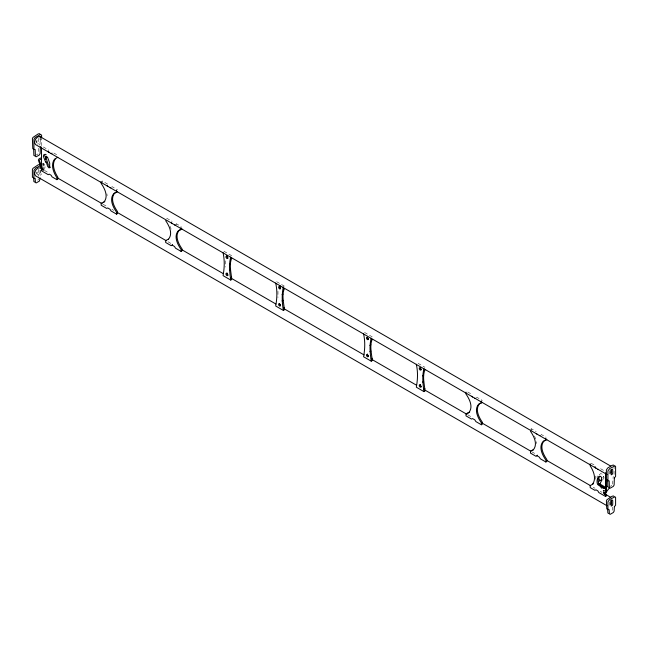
<?xml version="1.0" encoding="UTF-8"?>
<svg xmlns="http://www.w3.org/2000/svg" width="648" height="648" viewBox="0 0 648 648"><rect width="100%" height="100%" fill="white"/><g stroke="black" fill="none" stroke-linecap="round" stroke-linejoin="round"><path stroke-width="0.49" stroke-dasharray="3.24 2.43" d="M38.75 148.287L38.596 152.742L37.827 154.078L36.239 154.994M612.587 484.137L613.202 476.466M38.742 176.199L38.84 174.409L39.69 173.599M612.587 510.276L612.781 506.695M595.301 479.285L595.301 475.794M43.7 167.873L43.943 166.763M44.72 168.456L45.093 166.73M41.002 138.729L40.055 141.912L37.77 144.326M39.957 173.316L40.071 169.007M41.002 169.962L40.055 173.146L38.345 174.96M41.61 173.818L40.379 175.3M596.816 477.187L597.545 475.94M37.195 140.81L36.239 142.479M37.195 172.044L36.239 173.704M111.691 187.223L112.023 186.64L117.515 189.807M176.175 224.451L176.507 223.868L181.213 226.589M476.515 397.848L476.847 397.264L482.339 400.44M540.999 435.083L541.331 434.5L546.037 437.214M37.827 180.217L38.596 178.88M602.559 478.086L603.644 476.677L603.426 477.171L603.207 475.316L601.879 474.125M602.284 480.281L604.511 477.39M41.221 145.687L41.61 139.045M599.133 474.781L601.514 473.04M39.212 145.079L40.071 144.139L40.071 138.154M175.551 224.427L176.507 223.868M530.493 429.349L531.449 428.79L536.155 431.511M610.23 486.381L611.817 485.474M43.311 146.966L48.349 149.874M53.825 153.041L57.818 155.342M107.625 184.105L102.133 180.93L102.133 182.882M166.625 218.165L172.117 221.333M231.684 255.725L224.014 251.294L224.014 253.733M276.656 281.686L284.326 286.116M364.516 332.416L372.187 336.847M418.13 363.366L424.95 367.303M467.743 392.016L471.671 394.276M591.138 463.255L595.139 465.564M600.615 468.723L604.811 471.145M44.437 170.4L47.944 172.425M103.178 204.306L106.685 206.331M111.942 209.369L113.7 210.381M168.051 241.761L171.558 243.786M467.864 414.858L472.246 417.393M531.862 451.81L536.244 454.337M593.228 487.239L594.977 488.252M600.242 491.289L601.992 492.302M609.647 473.963L609.266 469.986M609.647 505.189L609.266 501.803M534.519 436.007L535.953 439.79M170.051 226.322L171.129 229.165M536.212 441.685L536.463 443.572M106.896 193.817L107.147 195.712M364.5 353.832L364.508 355.404M614.069 465.556L614.069 475.527M531.449 428.79L531.449 430.742M277.968 291.219L277.968 297.44M225.326 260.828L225.326 267.049M44.582 168.796L44.582 169.412M38.734 138.38L38.734 141.701L37.77 143.362L36.815 142.811L36.815 140.316M38.734 169.282L38.734 172.927L38.354 174.02L37.195 174.685L36.815 170.383"/><path stroke-width="0.97" d="M104.846 201.56L101.177 203.302L101.177 205.254L106.669 208.421L107.762 207.951L109.966 209.223L111.059 210.965L116.551 214.132L116.551 212.18C112.979 207.036 108.994 199.074 113.846 193.509L116.551 192.31L116.551 190.358M168.431 239.185L165.661 240.538L165.661 242.482L171.153 245.657L172.255 245.179L174.45 246.451L175.551 248.192L181.043 251.359L181.043 249.415C177.471 244.272 173.486 236.301 178.33 230.737L181.043 229.546L181.043 227.594M466.001 392.113L466.001 394.065C469.573 399.209 473.558 407.171 468.715 412.744L466.001 413.934L466.001 415.886L471.493 419.054L472.595 418.584L474.79 419.847L475.883 421.589L481.375 424.764L481.375 422.812C477.811 417.668 473.826 409.706 478.67 404.133L481.375 402.943L481.375 400.991M530.493 431.293C534.057 436.436 538.043 444.406 533.199 449.971L530.493 451.17L530.493 453.114L535.977 456.289L537.079 455.811L539.274 457.083L540.375 458.825L545.867 461.992L545.867 460.04C542.295 454.896 538.31 446.934 543.154 441.369L545.867 440.17L545.867 438.226M223.05 252.663C224.767 260.318 224.475 268.005 223.05 275.619L230.729 280.049C229.667 272.387 228.663 264.684 230.729 257.094M230.729 258.722L231.684 258.163C228.857 265.145 231.271 272.403 231.684 279.499L230.729 280.049M275.692 283.055C277.409 290.709 277.117 298.396 275.692 306.01L283.37 310.441C282.01 302.495 281.686 294.565 283.37 286.675M283.37 289.113L284.326 288.554C281.499 295.545 283.913 302.794 284.326 309.89L283.37 310.441M363.56 333.785C365.278 341.439 364.986 349.126 363.56 356.74L371.231 361.171C370.17 353.508 369.174 345.805 371.231 338.216M371.231 339.836L372.187 339.285C369.368 346.267 371.774 353.524 372.187 360.612L371.231 361.171M416.316 364.241C418.033 371.895 417.741 379.582 416.316 387.196L423.986 391.627C422.925 383.964 421.929 376.261 423.986 368.671M423.986 370.3L424.95 369.741C422.123 376.731 424.529 383.981 424.95 391.076L423.986 391.627M42.809 164.462L42.817 163.644L43.44 163.604L44.056 164.381L44.048 165.2L43.424 165.24M40.379 146.497L40.136 153.625L39.358 154.969L36.183 156.8L35.413 156.354L35.17 149.51L33.931 149.453L33.931 139.482L35.154 137.578L40.387 134.557L41.61 135.051L41.61 138.048M40.233 177.981L39.358 181.108L36.183 182.939L35.413 182.493L35.17 178.305L33.931 178.249L33.931 170.383L35.851 167.954L41.026 165.459M44.501 156.184L44.574 155.577M610.805 473.299L611.186 469.711M610.805 504.525L611.186 499.786M52.067 153.131L51.103 153.681M599.837 484.072L601.547 480.695L601.482 477.195C597.796 472.975 595.593 482.971 598.112 484.915L599.408 484.915M55.453 158.687C51.33 164.365 54.464 171.914 57.818 177.163L57.818 179.115L56.862 179.666L52.067 176.896L51.103 175.235L49.183 174.134L48.227 174.685L41.513 170.805L41.513 169.412L42.468 168.861M592.547 484.234C596.67 478.556 593.536 471.015 590.182 465.758L590.182 463.806M172.117 245.106L172.449 244.523M536.941 455.73L537.273 455.147M599.708 476.32L598.169 479.277L598.428 483.521M42.452 168.593L43.44 168.747L43.456 170.335L41.513 169.412M103.883 202.111C108.726 196.538 104.741 188.576 101.177 183.433L101.177 181.489M168.375 239.339C173.219 233.774 169.233 225.812 165.661 220.668M606.731 491.484L609.59 487.62M600.907 480.063L598.315 481.707M40.605 157.974L38.945 158.954L38.362 160.153L41.31 168.35M41.075 159.019L39.747 159.805L39.536 160.963L42.306 167.913M57.818 157.294L54.497 159.238C50.374 164.916 53.509 172.465 56.862 177.722L56.862 179.666M593.503 483.683L590.182 485.627L590.182 487.58L594.977 490.35L595.933 489.791L597.853 490.901L598.817 492.561L605.532 496.441L606.488 495.882L606.488 494.489L604.373 492.61M33.267 177.309L32.4 177.366L32.4 169.501L32.983 168.326L38.159 164.851L39.488 164.568L40.071 165.07M116.551 214.132L117.515 213.581L117.515 211.629C113.943 206.485 109.958 198.523 114.801 192.95L117.515 191.759M181.043 251.359L181.999 250.808L181.999 248.856C178.427 243.713 174.442 235.751 179.285 230.186L181.999 228.987M229.416 264.295L230.372 263.744M229.416 270.516L230.372 269.965M230.745 277.717L231.709 277.158M282.058 294.686L283.014 294.135M282.058 300.915L283.014 300.356M283.387 308.108L284.342 307.557M369.919 345.416L370.883 344.866M369.919 351.637L370.883 351.086M371.247 358.838L372.211 358.279M422.674 375.872L423.638 375.322M422.674 382.101L423.638 381.542M424.011 389.294L424.966 388.743M481.375 424.764L482.339 424.205L482.339 422.261C478.767 417.118 474.781 409.147 479.625 403.583L482.339 402.392M545.867 461.992L546.823 461.441L546.823 459.489C543.259 454.345 539.274 446.383 544.118 440.81L546.823 439.619M605.532 472.667L605.532 493.096L604.957 493.428L603.604 492.156L603.418 493.16L605.532 495.048L606.488 494.489M466.957 413.384L469.67 412.185M531.449 450.611L533.255 449.817M607.5 479.82L606.39 479.957M50.528 167.192L49.888 167.297L48.592 165.799M602.988 487.077L604.22 487.766L604.228 488.6L602.996 487.904M610.764 466.123L40.055 136.631L37.77 136.858L35.486 139.271L34.538 142.455L35.486 144.553L607.063 474.547M32.781 148.789L32.4 138.599L32.983 137.425L38.159 133.95L39.488 133.666L40.071 134.168M606.779 508.98L606.39 500.896L606.974 499.721L612.149 496.238L613.478 495.963L614.069 496.465M280.487 286.076L279.628 286.149L279.628 287.307L280.487 288.376M597.853 469.346L598.525 469.403M109.966 187.669L110.727 187.774M174.45 224.897L175.219 225.002M474.79 398.293L475.551 398.407M539.274 435.529L540.043 435.634M46.235 154.848L45.141 154.297L43.861 154.678L43.359 156.281L45.757 162.437M47.304 157.051L45.554 156.233L45.49 159.651M34.652 155.917L33.874 155.471L33.631 148.619M608.642 487.304L607.865 486.859L607.621 480.014M605.694 492.747L606.488 492.537L606.39 469.986L607.613 468.083L612.149 465.337L613.478 465.062L614.069 465.556M41.812 168.877L40.055 167.864L37.77 168.091L35.486 170.505L34.538 173.696L35.486 175.786L607.063 505.788M57.591 177.989L102.303 203.804M117.207 212.406L166.293 240.748M182.072 249.861L223.276 273.65M232.049 278.713L275.878 304.017M283.767 308.57L363.544 354.634M371.434 359.186L416.146 385.001M424.91 390.064L466.989 414.356M481.893 422.958L530.987 451.3M546.766 460.412L590.595 485.716M604.625 493.817L610.764 497.364M34.652 182.056L33.874 181.61L33.68 178.257M608.642 513.443L607.865 512.997L607.621 508.81M599.983 484.032L605.605 487.361M599.23 484.842L605.281 488.422M601.992 488.365L598.242 484.299M536.309 433.48L537.079 434.257M471.825 396.252L472.595 397.03M171.485 222.855L172.255 223.625M107.001 185.62L107.762 186.397M595.933 468.237L594.977 466.576M49.183 152.58L48.227 150.919M599.149 483.627L602.146 486.98M420.244 368.493L421.111 369.562M421.111 386.686L420.244 385.617L420.244 384.458M367.489 338.029L368.356 339.106M368.356 356.23L367.489 355.153L367.489 354.002M279.628 304.43L280.487 305.5M227.845 257.985L226.986 256.908L226.986 255.758M227.845 275.108L226.986 274.031L226.986 272.881M598.274 477.851L600.04 480.468M47.604 157.334L49.71 163.134L49.572 167.751L48.924 167.848L47.636 166.35L46.105 161.571M40.055 136.631L40.686 138.032M48.292 164.843L46.454 159.1L46.348 156.865M41.513 167.459L41.683 168.026M605.532 495.048L605.532 496.441M41.513 147.039L41.513 166.487M614.369 477.892L614.126 485.02L613.348 486.356L610.173 488.195L609.404 487.75L609.16 480.897L607.929 480.84L607.929 470.877L609.841 468.439L615.017 465.944L615.6 466.447L615.6 476.418L614.369 477.892M614.369 506.687L614.126 511.159L613.348 512.495L610.173 514.334L609.404 513.888L609.16 509.693L607.929 509.644L607.929 501.779L609.841 499.341L615.017 496.846L615.6 497.348L615.6 505.213L614.369 506.687M603.45 490.455L603.345 490.933L604.446 490.933L603.45 490.455M606.933 486.267L606.828 486.761L606.139 485.895L606.933 486.267M611.186 469.784L611.186 474.846L612.344 474.182L612.725 473.089L612.725 469.768L612.344 469.12L611.186 469.784M611.186 500.685L611.186 506.08L612.344 505.408L612.725 504.314L612.725 500.669L612.344 500.021L611.186 500.685M41.909 165.783L41.707 166.196L41.108 165.232L41.909 165.783M226.889 256.235L226.022 256.316L226.022 257.467L226.889 258.536L227.756 258.463L227.756 257.313L226.889 256.235M226.889 273.359L226.022 273.44L226.022 274.59L226.889 275.659L227.756 275.586L227.756 274.436L226.889 273.359M279.531 286.627L278.664 286.708L278.664 287.858L279.531 288.935L280.398 288.854L280.398 287.704L279.531 286.627M279.531 303.75L278.664 303.831L278.664 304.981L279.531 306.059L280.398 305.978L280.398 304.827L279.531 303.75M367.392 337.357L366.533 337.43L366.533 338.588L367.392 339.657L368.258 339.584L368.258 338.434L367.392 337.357M367.392 354.48L366.533 354.561L366.533 355.712L367.392 356.781L368.258 356.708L368.258 355.558L367.392 354.48M420.155 367.813L419.288 367.894L419.288 369.044L420.155 370.121L421.014 370.04L421.014 368.89L420.155 367.813M420.155 384.936L419.288 385.017L419.288 386.168L420.155 387.245L421.014 387.164L421.014 386.014L420.155 384.936"/></g></svg>
